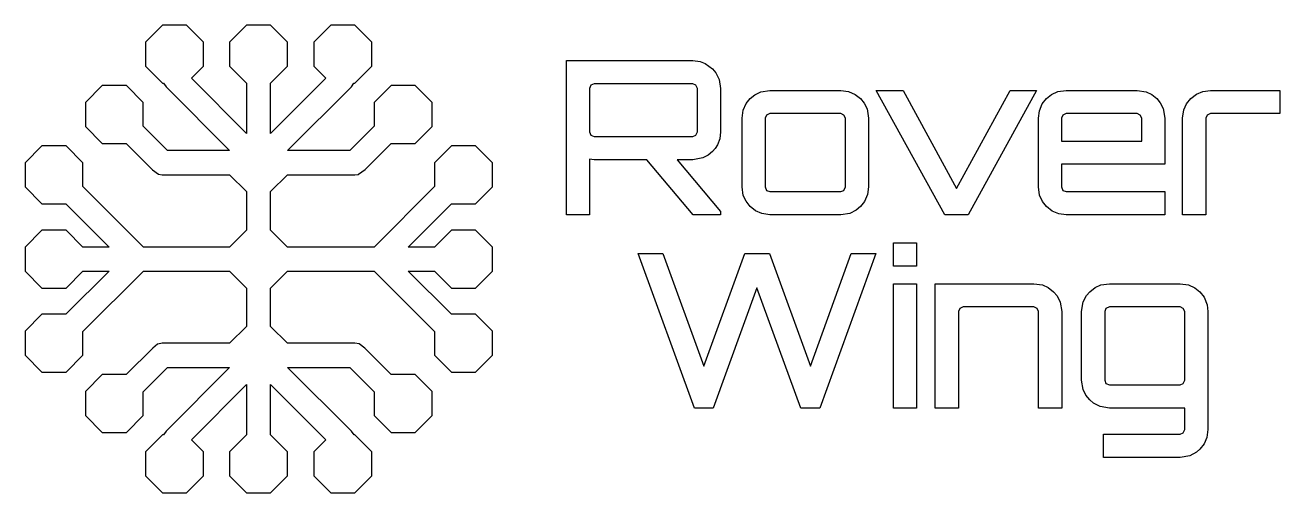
# Model space of a CAD drawing. Extents: x 3.7 to 69.8, y 3.3 to 27.9.
import ezdxf

# ---------------------------------------------------------------- set-up
doc = ezdxf.new("R2010")
doc.units = 0
doc.layers.add('Lines', color=7, linetype='CONTINUOUS')

msp = doc.modelspace()

# ---------------------------------------------------------------- linework, layer by layer
at = {"layer": 'Lines', "color": 7}
msp.add_lwpolyline([(10.907999, 27.940663), (10.018889, 27.051553), (10.018889, 25.781553), (10.907999, 24.892443), (10.961467, 24.892443), (11.092656, 24.698966), (14.439084, 21.336553), (11.170929, 21.336553), (9.892109, 22.615372), (9.892109, 23.876553), (9.002999, 24.765663), (7.732999, 24.765663), (6.843889, 23.876553), (6.843889, 22.606553), (7.732999, 21.717443), (8.994731, 21.717443), (10.378833, 20.33279), (10.693025, 20.100728), (10.895872, 20.06049), (10.999501, 20.066553), (14.442943, 20.066553), (15.331502, 19.177443), (15.331502, 17.145663), (14.442943, 16.256553), (9.900929, 16.256553), (6.717109, 19.440372), (6.717109, 20.701553), (5.827999, 21.590663), (4.557999, 21.590663), (3.668889, 20.701553), (3.668889, 19.431553), (4.557999, 18.542443), (5.81918, 18.542443), (8.105069, 16.256553), (6.717109, 16.256553), (5.827999, 17.145663), (4.557999, 17.145663), (3.668889, 16.256553), (3.668889, 14.986553), (4.557999, 14.097443), (5.827999, 14.097443), (6.717109, 14.986553), (8.099557, 14.986553), (5.82359, 12.721609), (4.557999, 12.721609), (3.668889, 11.83305), (3.668889, 10.56305), (4.557999, 9.67394), (5.827999, 9.67394), (6.717109, 10.56305), (6.717109, 11.81927), (9.899275, 14.986553), (14.442943, 14.986553), (15.331502, 14.097443), (15.331502, 12.086609), (14.442943, 11.19805), (10.999501, 11.19805), (10.895321, 11.204114), (10.666567, 11.153402), (10.655542, 11.148992), (10.643416, 11.14348), (10.393715, 10.946696), (8.993629, 9.546609), (7.732999, 9.546609), (6.843889, 8.65805), (6.843889, 7.38805), (7.732999, 6.49894), (9.002999, 6.49894), (9.892109, 7.38805), (9.892109, 8.649231), (11.170929, 9.92805), (14.439084, 9.92805), (11.092656, 6.565637), (10.955955, 6.371609), (10.907999, 6.371609), (10.018889, 5.48305), (10.018889, 4.21305), (10.907999, 3.323939), (12.177999, 3.323939), (13.067109, 4.21305), (13.067109, 5.48305), (12.435417, 6.114743), (15.331502, 9.024609), (15.331502, 6.371609), (14.442943, 5.48305), (14.442943, 4.21305), (15.331502, 3.323939), (16.601502, 3.323939), (17.490612, 4.21305), (17.490612, 5.48305), (16.601502, 6.371609), (16.601502, 9.030121), (19.518533, 6.113641), (18.887943, 5.48305), (18.887943, 4.21305), (19.776502, 3.323939), (21.046502, 3.323939), (21.935612, 4.21305), (21.935612, 5.48305), (21.046502, 6.371609), (20.998546, 6.371609), (20.860742, 6.56674), (17.499431, 9.92805), (20.783572, 9.92805), (22.062943, 8.64868), (22.062943, 7.38805), (22.951502, 6.49894), (24.221502, 6.49894), (25.110612, 7.38805), (25.110612, 8.65805), (24.221502, 9.546609), (22.960872, 9.546609), (21.559683, 10.947799), (21.266988, 11.16167), (21.039887, 11.204114), (20.957756, 11.19805), (17.490612, 11.19805), (16.601502, 12.086609), (16.601502, 14.097443), (17.490612, 14.986553), (22.055226, 14.986553), (25.237943, 11.818719), (25.237943, 10.56305), (26.126502, 9.67394), (27.396502, 9.67394), (28.285612, 10.56305), (28.285612, 11.83305), (27.396502, 12.721609), (26.130912, 12.721609), (23.854944, 14.986553), (25.237943, 14.986553), (26.126502, 14.097443), (27.396502, 14.097443), (28.285612, 14.986553), (28.285612, 16.256553), (27.396502, 17.145663), (26.126502, 17.145663), (25.237943, 16.256553), (23.849431, 16.256553), (26.135321, 18.542443), (27.396502, 18.542443), (28.285612, 19.431553), (28.285612, 20.701553), (27.396502, 21.590663), (26.126502, 21.590663), (25.237943, 20.701553), (25.237943, 19.440924), (22.053572, 16.256553), (17.490612, 16.256553), (16.602053, 17.145112), (16.602053, 19.177994), (17.490612, 20.066553), (20.957756, 20.066553), (21.039887, 20.06049), (21.224544, 20.08805), (21.2273, 20.088602), (21.235569, 20.091358), (21.580629, 20.338302), (22.960321, 21.717443), (24.221502, 21.717443), (25.110612, 22.606553), (25.110612, 23.876553), (24.221502, 24.765663), (22.951502, 24.765663), (22.062943, 23.876553), (22.062943, 22.615924), (20.784123, 21.336553), (17.499431, 21.336553), (20.860742, 24.697312), (20.993585, 24.892443), (21.046502, 24.892443), (21.935612, 25.781553), (21.935612, 27.051553), (21.046502, 27.940663), (19.776502, 27.940663), (18.887943, 27.051553), (18.887943, 25.781553), (19.517982, 25.151514), (16.602053, 22.234483), (16.602053, 24.892994), (17.490612, 25.781553), (17.490612, 27.051553), (16.601502, 27.940663), (15.331502, 27.940663), (14.442943, 27.051553), (14.442943, 25.781553), (15.331502, 24.892443), (15.331502, 22.239995), (12.435968, 25.150412), (13.067109, 25.781553), (13.067109, 27.051553), (12.177999, 27.940663), (10.907999, 27.940663), (10.907999, 27.940663)], dxfattribs=at)
for points in [[(40.310175, 24.607733), (40.310175, 22.327378), (40.26548, 21.957592), (40.137721, 21.632202), (40.017423, 21.446705), (39.881198, 21.2888), (39.650269, 21.097643), (39.369159, 20.952072), (38.84262, 20.859822), (38.018531, 20.859822), (40.310175, 18.127911), (40.310175, 17.958578), (38.865198, 17.958578), (36.426798, 20.859822), (33.649731, 20.859822), (33.401375, 20.8824), (33.401375, 17.958578), (32.182175, 17.958578), (32.182175, 26.075289), (38.84262, 26.075289), (39.22835, 26.02653), (39.491542, 25.925891), (39.881198, 25.635022), (40.060677, 25.421832), (40.234187, 25.081371), (40.310175, 24.607733)], [(33.649731, 22.079022), (38.84262, 22.079022), (39.011953, 22.146755), (39.090975, 22.327378), (39.090975, 24.607733), (39.011953, 24.777067), (38.84262, 24.856089), (33.649731, 24.856089), (33.469109, 24.777067), (33.401375, 24.607733), (33.401375, 22.327378), (33.469109, 22.146755), (33.649731, 22.079022)], [(42.909089, 24.506133), (46.634423, 24.506133), (47.048076, 24.451061), (47.401274, 24.294742), (47.673, 24.077155), (47.867022, 23.841949), (48.023275, 23.527658), (48.101978, 23.038578), (48.101978, 19.426133), (48.049087, 19.020298), (47.885977, 18.651941), (47.673, 18.387555), (47.454312, 18.204718), (47.11238, 18.033494), (46.634423, 17.958578), (42.909089, 17.958578), (42.476587, 18.019112), (42.145492, 18.167946), (41.870511, 18.387555), (41.647023, 18.668834), (41.505909, 18.980937), (41.441534, 19.426133), (41.441534, 23.038578), (41.502646, 23.473018), (41.658244, 23.813886), (41.870511, 24.077155), (42.112054, 24.27538), (42.428569, 24.430354), (42.909089, 24.506133)], [(55.555467, 24.506133), (56.955289, 24.506133), (53.342845, 17.958578), (52.123645, 17.958578), (48.5112, 24.506133), (49.922311, 24.506133), (52.733245, 19.335822), (55.555467, 24.506133)], [(62.244839, 24.506133), (62.734613, 24.427191), (63.031079, 24.282428), (63.283417, 24.077155), (63.473632, 23.847624), (63.627152, 23.546165), (63.712395, 23.038578), (63.712395, 20.622755), (58.27115, 20.622755), (58.27115, 19.426133), (58.338884, 19.245511), (58.519506, 19.177778), (63.712395, 19.177778), (63.712395, 17.958578), (58.519506, 17.958578), (58.123415, 18.00882), (57.783671, 18.151176), (57.480928, 18.387555), (57.261399, 18.662408), (57.110859, 18.999136), (57.05195, 19.426133), (57.05195, 23.038578), (57.103256, 23.438609), (57.256595, 23.794501), (57.480928, 24.077155), (57.733571, 24.282625), (58.081954, 24.444087), (58.519506, 24.506133), (62.244839, 24.506133)], [(66.115517, 24.506133), (69.773117, 24.506133), (69.773117, 23.286933), (66.115517, 23.286933), (65.934895, 23.207911), (65.867161, 23.038578), (65.867161, 17.958578), (64.647961, 17.958578), (64.647961, 19.426133), (64.647961, 23.038578), (64.712839, 23.485396), (64.85027, 23.790662), (65.076939, 24.077155), (65.378491, 24.312834), (65.719542, 24.455922), (66.115517, 24.506133)], [(46.634423, 23.286933), (42.909089, 23.286933), (42.728467, 23.207911), (42.660734, 23.038578), (42.660734, 19.426133), (42.728467, 19.245511), (42.909089, 19.177778), (46.634423, 19.177778), (46.803756, 19.245511), (46.882778, 19.426133), (46.882778, 23.038578), (46.803756, 23.207911), (46.634423, 23.286933)], [(58.27115, 21.841955), (62.493195, 21.841955), (62.493195, 23.038578), (62.414173, 23.207911), (62.244839, 23.286933), (58.519506, 23.286933), (58.338884, 23.207911), (58.27115, 23.038578), (58.27115, 21.841955)], [(47.193048, 15.913736), (48.49127, 15.913736), (45.533581, 7.785736), (44.540159, 7.785736), (42.225936, 14.118803), (39.923003, 7.785736), (39.900425, 7.797025), (39.911714, 7.785736), (38.929581, 7.785736), (35.971892, 15.913736), (37.270114, 15.913736), (39.426292, 9.987069), (41.58247, 15.913736), (42.880692, 15.913736), (45.03687, 9.987069), (47.193048, 15.913736), (47.193048, 15.913736)], [(49.41502, 16.47818), (50.63422, 16.47818), (50.63422, 15.25898), (49.41502, 15.25898), (49.41502, 16.47818), (49.41502, 16.47818)], [(49.41502, 7.785736), (49.41502, 14.333292), (50.63422, 14.333292), (50.63422, 7.785736), (49.41502, 7.785736), (49.41502, 7.785736)], [(56.813298, 14.333292), (57.264077, 14.267183), (57.569295, 14.1286), (57.851875, 13.904314), (58.030652, 13.6915), (58.20049, 13.359595), (58.280853, 12.865736), (58.280853, 7.785736), (57.061653, 7.785736), (57.061653, 12.865736), (56.982631, 13.035069), (56.813298, 13.114092), (53.087964, 13.114092), (52.907342, 13.035069), (52.839609, 12.865736), (52.839609, 7.785736), (51.620409, 7.785736), (51.620409, 14.333292), (56.813298, 14.333292)], [(65.983403, 10.28058), (65.983403, 10.269292), (65.983403, 6.656847), (65.926468, 6.236649), (65.7809, 5.90444), (65.554425, 5.618269), (65.380032, 5.467113), (65.032752, 5.277938), (64.515848, 5.189292), (60.474425, 5.189292), (60.474425, 6.408492), (64.515848, 6.408492), (64.685181, 6.487514), (64.764203, 6.656847), (64.764203, 7.785736), (60.790514, 7.785736), (60.298683, 7.865392), (59.953742, 8.043658), (59.751936, 8.214714), (59.552724, 8.457758), (59.400367, 8.767983), (59.322959, 9.253292), (59.322959, 12.865736), (59.412655, 13.385466), (59.592695, 13.718941), (59.751936, 13.904314), (60.032654, 14.127461), (60.330898, 14.264388), (60.790514, 14.333292), (64.515848, 14.333292), (64.957308, 14.27006), (65.287206, 14.119076), (65.554425, 13.904314), (65.778484, 13.622105), (65.942269, 13.225953), (65.983403, 12.865736), (65.983403, 10.28058)], [(60.790514, 9.004936), (64.515848, 9.004936), (64.685181, 9.072669), (64.764203, 9.253292), (64.764203, 12.865736), (64.685181, 13.035069), (64.515848, 13.114092), (60.790514, 13.114092), (60.609892, 13.035069), (60.542159, 12.865736), (60.542159, 9.253292), (60.609892, 9.072669), (60.790514, 9.004936)]]:
    msp.add_lwpolyline(points, close=True, dxfattribs=at)

doc.saveas('drawing.dxf')
